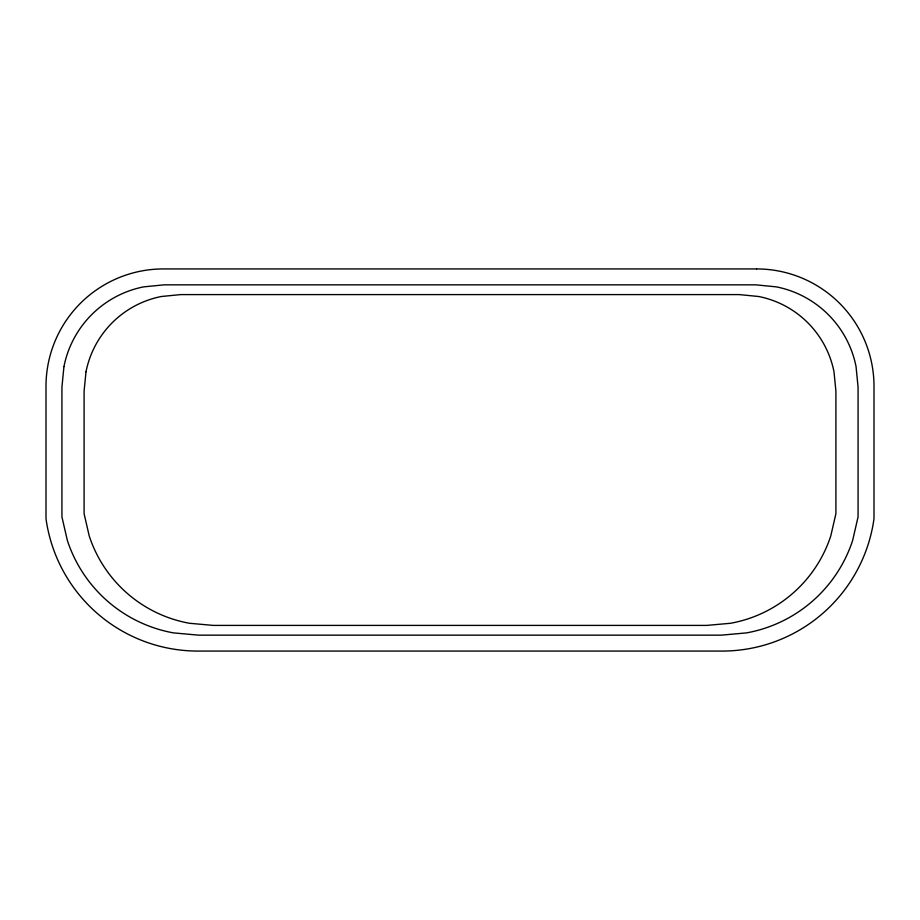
<?xml version="1.0" encoding="UTF-8"?>
<svg xmlns="http://www.w3.org/2000/svg" width="920" height="920" viewBox="0 0 920 920"><rect width="100%" height="100%" fill="white"/><g stroke="black" fill="none" stroke-linecap="round" stroke-linejoin="round"><path stroke-width="1.38" d="M63.951 366.562L61.927 387.124L61.927 516.89L67.367 540.477A137.413 137.413 0 0 0 173.466 632.891L198.662 635.156L721.337 635.156L746.534 632.891A137.413 137.413 0 0 0 852.633 540.477L858.072 516.89L858.072 387.124L856.048 366.562A101.418 101.418 0 0 0 776.365 286.867L755.791 284.843L164.208 284.843L143.635 286.867A101.418 101.418 0 0 0 63.951 366.562M86.008 371.76L84.088 391.184L84.088 513.728L89.24 535.992A129.766 129.766 0 0 0 189.416 623.265L213.221 625.404L706.779 625.404L730.583 623.265A129.766 129.766 0 0 0 830.76 535.992L835.912 513.728L835.912 391.184L833.991 371.76A95.772 95.772 0 0 0 758.747 296.516L739.323 294.596L180.677 294.596L161.253 296.516A95.772 95.772 0 0 0 86.008 371.76M756.573 268.927L163.427 268.927A117.426 117.426 0 0 0 46 386.342L46 518.707A153.398 153.398 0 0 0 197.949 651.072L722.05 651.072A153.398 153.398 0 0 0 874 518.707L874 386.342A117.426 117.426 0 0 0 756.573 268.927"/></g></svg>
